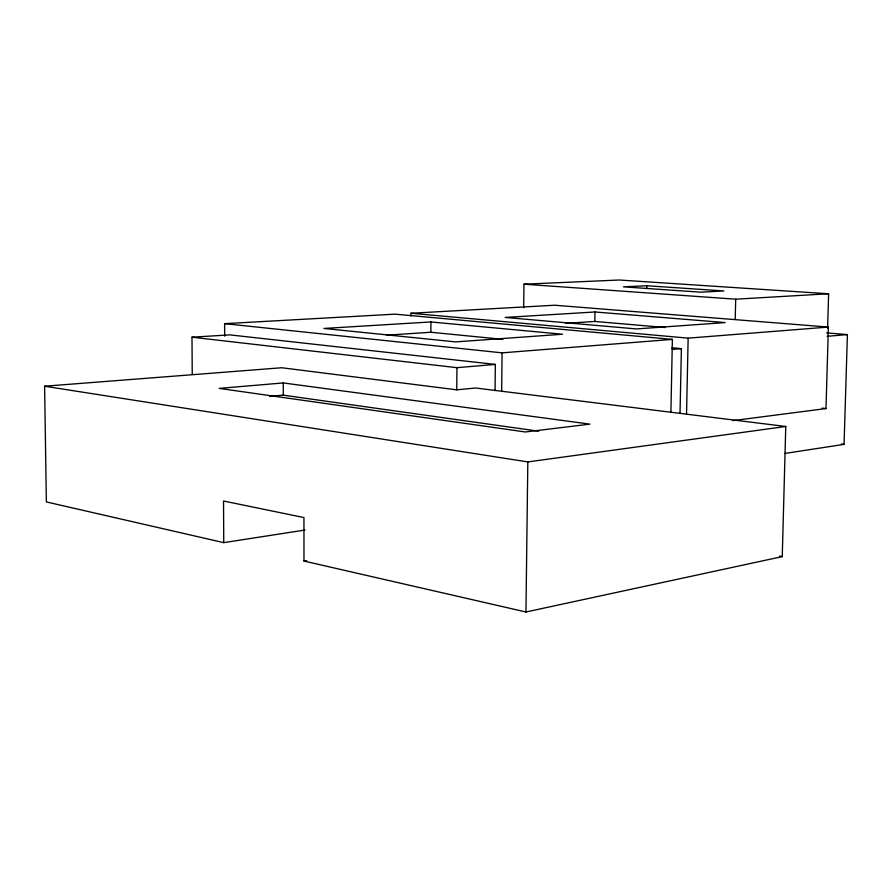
<?xml version="1.0" encoding="UTF-8"?>
<svg xmlns="http://www.w3.org/2000/svg" width="892" height="892" viewBox="0 0 892 892"><rect width="100%" height="100%" fill="white"/><g stroke="black" fill="none" stroke-linecap="round" stroke-linejoin="round"><path stroke-width="1.34" d="M410.956 316.024L410.978 313.259L554.724 305.231L828.378 327.074L825.992 408.558L732.834 420.634M502.865 339.35L430.858 332.259L430.925 321.945L323.919 328.446L455.556 341.892L562.573 334.232L430.925 321.945M304.897 530.06L223.747 542.637L223.535 501.003L303.949 517.561L303.971 561.046L525.957 611.99L782.251 556.619L785.763 426.476L475.637 388.009L456.76 389.826L456.938 367.671L191.992 337.198L192.248 374.428M495.06 390.551L495.328 364.415L229.846 334.879L191.992 337.198M501.661 391.443L502.073 352.853L224.617 323.662L224.672 336.161M523.671 307.74L523.961 284.191L619.238 280.01L828.623 293.769L827.609 328.267M525.957 611.99L527.819 461.922L785.763 426.476M565.84 323.361L594.83 321.454L594.986 311.977L725.185 322.581L636.42 328.936L505.207 317.429L594.986 311.977M646.8 288.25L646.845 285.741L723.947 290.948L700.733 292.175L623.43 286.856L646.845 285.741M670.896 412.227L672.39 339.395L395 314.151L224.617 323.662M680.027 413.431L681.388 348.66L671.721 347.735M686.528 414.234L688.145 338.146L828.378 327.074M735.22 319.303L735.699 299.188L828.623 293.769M785.005 453.437L844.066 444.361L847.4 334.589L826.661 332.883M303.971 561.046L306.714 560.589M269.652 396.394L283.277 395.156L538.846 431.215M456.938 367.671L495.328 364.415M672.189 349.43L681.388 348.66M827.118 336.306L847.4 334.589M283.255 382.936L219.164 388.388L525.388 431.973L589.902 424.135L283.255 382.936L283.277 395.156M502.073 352.853L672.39 339.395M223.747 542.637L46.362 501.928L44.6 386.214L281.783 367.749L456.76 389.826M386.414 335.18L430.858 332.259M523.961 284.191L735.699 299.188M594.83 321.454L665.421 327.52M410.978 313.259L688.145 338.146M822.19 408.123L825.992 408.558M841.312 444.004L844.066 444.361M44.6 386.214L527.819 461.922M779.508 556.129L782.251 556.619"/></g></svg>
